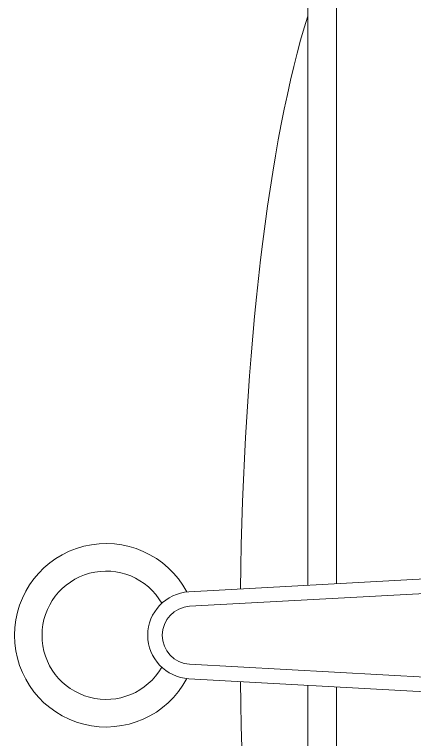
# Model space of a CAD drawing. Header units: inches. Extents: x 32 to 51.7, y 18.3 to 41.9.
# Drawn here: x 40.7453 to 40.8842, y 27.8392 to 28.0908 of the extents above; entities that cross this region are included whole.
import ezdxf

# ---------------------------------------------------------------- set-up
doc = ezdxf.new("R2010")
doc.units = ezdxf.units.IN
doc.header["$MEASUREMENT"] = 0
doc.layers.add('FURNITURE F 1 100', color=253, linetype='Continuous', lineweight=13)

msp = doc.modelspace()

# ---------------------------------------------------------------- linework, layer by layer
at = {"layer": 'FURNITURE F 1 100'}
for p, q in [((40.85713145203563, 28.11935358391086), (40.85713145203563, 27.89323575179535)), ((40.84713145203541, 28.10935358391155), (40.84713145203541, 27.89268646207186)), ((40.92975662726413, 27.89722497803721), (40.80583960205486, 27.89041834318616)), ((40.80611988749907, 27.88539586637123), (40.93003726066736, 27.89220252033508)), ((40.92892818076844, 27.85856022830669), (40.80611988749907, 27.86530596165151)), ((40.80583960205486, 27.86028348483658), (40.92975662726413, 27.85347684998553)), ((40.84713145203541, 27.85801536595088), (40.84713145203541, 27.64135358391079)), ((40.85713145203563, 27.85746607622739), (40.85713145203563, 27.63135358391057))]:
    msp.add_line(p, q, dxfattribs=at)
for centre, radius, start, end in [((40.7771314520357, 27.87535091401126), 0.03183321661652184, 28.15048546192673, 331.8495145380732), ((40.7771314520357, 27.87535358391117), 0.02227764484175613, 29.88356264756856, 330.1060788010852), ((40.80666724045541, 27.87535091401126), 0.01509014271836913, 93.14403877223884, 266.8559612277612), ((40.80667164640973, 27.87535091401126), 0.01006009472152103, 93.14403877223884, 266.8559612277612)]:
    msp.add_arc(centre, radius, start, end, dxfattribs=at)
for points in [[(40.82376652365174, 27.8914030505666), (40.82479539880451, 27.97371863768328), (40.83364015904108, 28.04741303058447), (40.84713145203541, 28.09021363301574)], [(40.84713145203541, 27.6604935348066), (40.83364039327689, 27.70329339413454), (40.82479570593178, 27.77698017409327), (40.82376657724917, 27.85929877451188)]]:
    msp.add_open_spline(points, degree=3, dxfattribs=at)

doc.saveas('drawing.dxf')
